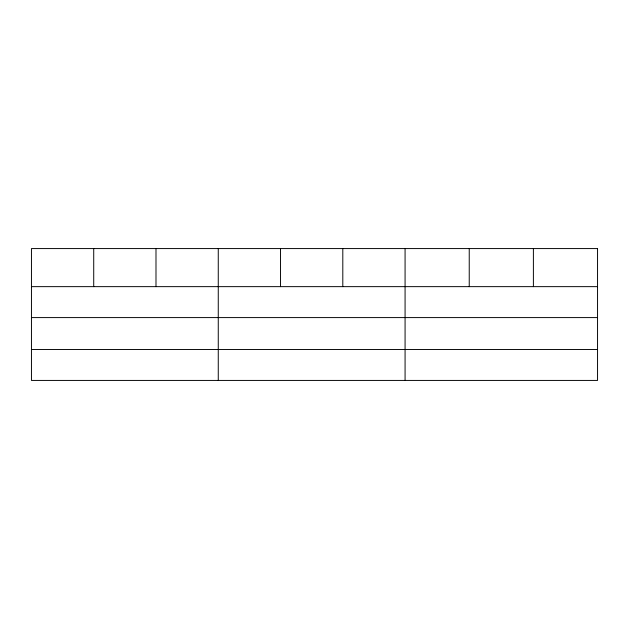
<?xml version="1.0" encoding="UTF-8"?>
<svg xmlns="http://www.w3.org/2000/svg" width="629" height="629" viewBox="0 0 629 629"><rect width="100%" height="100%" fill="white"/><g stroke="black" fill="none" stroke-linecap="round" stroke-linejoin="round"><path stroke-width="0.94" d="M31.45 286.643L597.55 286.643M31.45 317.59L597.55 317.59M31.45 349.48L597.55 349.48M533.392 248.573L533.392 286.643M469.234 248.573L469.234 286.643M405.076 248.573L405.076 380.427M342.805 248.573L342.805 286.643M280.534 248.573L280.534 286.643M218.263 248.573L218.263 380.427M155.992 248.573L155.992 286.643M93.721 248.573L93.721 286.643M597.55 248.573L31.45 248.573L31.45 380.427L597.55 380.427L597.55 248.573"/></g></svg>
